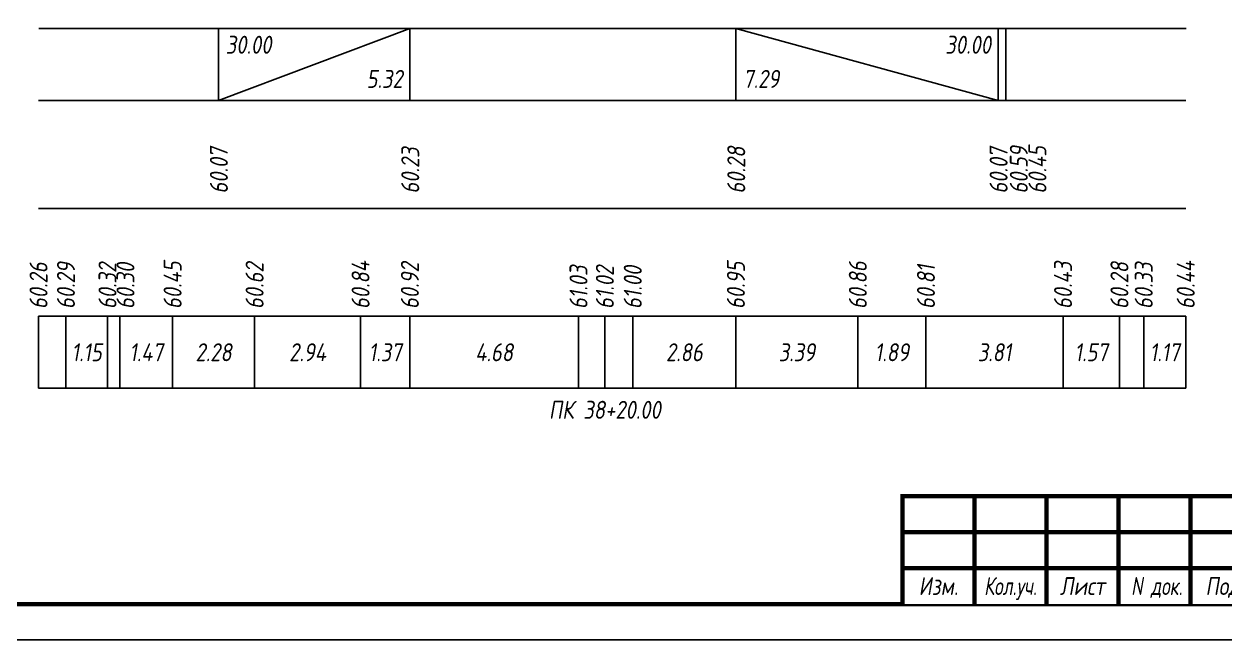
# Model space of a CAD drawing. Extents: x -717 to 1451, y -133302 to 233.
# Drawn here: x 77.9 to 244.8, y -60236.4 to -60150.8 of the extents above; entities that cross this region are included whole.
import ezdxf
from ezdxf.enums import TextEntityAlignment as Align

# ---------------------------------------------------------------- set-up
doc = ezdxf.new("R2010")
doc.units = 0
for name, color, linetype in [('Зарамочное оформление', 7, 'Continuous'), ('Код_510', 7, 'Continuous'), ('Код_516', 1, 'Continuous'), ('Подписи поперечников', 7, 'Continuous'), ('Таблица', 7, 'Continuous')]:
    doc.layers.add(name, color=color, linetype=linetype)
doc.styles.add('М', font='romand.shx', dxfattribs={"width": 0.8, "oblique": 10, "height": 2.5})

# ---------------------------------------------------------------- blocks, each defined once
blk = doc.blocks.new('Штамп')
at = {"linetype": 'Continuous'}
blk.add_wipeout([(199.95, -411.25), (384.95, -411.25), (384.95, -426.25), (199.95, -426.25)], dxfattribs=at).dxf.layer = 'Зарамочное оформление'
at = {"layer": 'Зарамочное оформление', "linetype": 'Continuous', "lineweight": -3, "const_width": 0.6, "flags": 128}
for points in [[(199.95, -426.25), (199.95, -411.25), (384.95, -411.25)], [(209.95, -411.25), (209.95, -426.25)], [(219.95, -411.25), (219.95, -426.25)], [(229.95, -411.25), (229.95, -426.25)], [(239.95, -411.25), (239.95, -426.25)], [(199.95, -416.25), (264.95, -416.25)], [(199.95, -421.25), (264.95, -421.25)]]:
    blk.add_lwpolyline(points, dxfattribs=at)
at = {"layer": 'Зарамочное оформление', "linetype": 'Continuous', "style": 'М', "oblique": 10}
for s, width, p in [('Изм.', 0.8, (204.95, -423.75)), ('Кол.уч.', 0.7, (214.95, -423.75)), ('Лист', 0.8, (224.95, -423.75)), ('N док.', 0.7, (235.28, -423.75)), ('Подпись', 0.8, (247.45, -423.75))]:
    blk.add_text(s, height=2.5, dxfattribs=dict(at, width=width)).set_placement(p, align=Align.MIDDLE_CENTER)
blk = doc.blocks.new('шифр')
blk.add_blockref('Штамп', (0, -59865))

msp = doc.modelspace()

# ---------------------------------------------------------------- linework, layer by layer
at = {"flags": 128}
msp.add_lwpolyline([(-30.054, -60236.421), (389.946, -60236.421), (389.946, -59939.421), (-30.054, -59939.421)], close=True, dxfattribs=at)
at = {"const_width": 0.6, "flags": 128}
msp.add_lwpolyline([(-10.054, -60231.421), (384.946, -60231.421), (384.946, -59944.421), (-10.054, -59944.421)], close=True, dxfattribs=at)
at = {"layer": 'Код_510'}
for p, q in [((79.946, -60201.421), (79.946, -60191.421)), ((83.754, -60201.421), (83.754, -60191.421)), ((89.526, -60201.421), (89.526, -60191.421)), ((91.23, -60201.421), (91.23, -60191.421)), ((98.574, -60201.421), (98.574, -60191.421)), ((109.962, -60201.421), (109.962, -60191.421)), ((124.681, -60201.421), (124.681, -60191.421)), ((131.529, -60201.421), (131.529, -60191.421)), ((154.952, -60201.421), (154.952, -60191.421)), ((158.614, -60201.421), (158.614, -60191.421)), ((162.491, -60201.421), (162.491, -60191.421)), ((176.815, -60201.421), (176.815, -60191.421)), ((193.753, -60201.421), (193.753, -60191.421)), ((203.219, -60201.421), (203.219, -60191.421)), ((222.256, -60201.421), (222.256, -60191.421)), ((230.095, -60201.421), (230.095, -60191.421)), ((233.47, -60201.421), (233.47, -60191.421)), ((239.303, -60201.421), (239.303, -60191.421))]:
    msp.add_line(p, q, dxfattribs=at)
at = {"layer": 'Код_516'}
for p, q in [((104.946, -60161.421), (104.946, -60151.421)), ((104.946, -60161.421), (131.529, -60151.421)), ((131.529, -60161.421), (131.529, -60151.421)), ((176.815, -60161.421), (176.815, -60151.421)), ((176.815, -60151.421), (213.255, -60161.421)), ((213.255, -60161.421), (213.255, -60151.421)), ((213.255, -60161.421), (213.255, -60151.421)), ((214.303, -60161.421), (214.303, -60151.421))]:
    msp.add_line(p, q, dxfattribs=at)
at = {"layer": 'Таблица'}
for p, q in [((80, -60151.421), (239.357, -60151.421)), ((79.946, -60161.421), (239.303, -60161.421)), ((79.946, -60176.421), (239.303, -60176.421)), ((79.946, -60191.421), (239.303, -60191.421)), ((79.946, -60201.421), (239.303, -60201.421))]:
    msp.add_line(p, q, dxfattribs=at)

# ---------------------------------------------------------------- texts
at = {"layer": 'Код_510', "style": 'М', "oblique": 10, "width": 0.8}
for s, p in [('60.26', (79.946, -60190.421)), ('60.29', (83.754, -60190.421)), ('60.32', (89.526, -60190.421)), ('60.30', (92.026, -60190.421)), ('60.45', (98.574, -60190.421)), ('60.62', (109.962, -60190.421)), ('60.84', (124.681, -60190.421)), ('60.92', (131.529, -60190.421)), ('60.95', (176.815, -60190.421)), ('60.86', (193.753, -60190.421)), ('60.43', (222.256, -60190.421)), ('60.28', (230.095, -60190.421)), ('60.33', (233.47, -60190.421)), ('60.44', (239.303, -60190.421)), ('61.03', (154.952, -60190.421)), ('61.02', (158.614, -60190.421)), ('61.00', (162.491, -60190.421)), ('60.81', (203.219, -60190.421))]:
    msp.add_text(s, height=2.5, rotation=90, dxfattribs=at).set_placement(p, align=Align.MIDDLE_LEFT)
for s, p in [('1.15', (86.64, -60196.421)), ('1.47', (94.902, -60196.421)), ('2.28', (104.268, -60196.421)), ('2.94', (117.321, -60196.421)), ('1.37', (128.105, -60196.421)), ('4.68', (143.241, -60196.421)), ('2.86', (169.653, -60196.421)), ('3.39', (185.284, -60196.421)), ('1.89', (198.486, -60196.421)), ('3.81', (212.738, -60196.421)), ('1.57', (226.175, -60196.421)), ('1.17', (236.386, -60196.421))]:
    msp.add_text(s, height=2.5, dxfattribs=at).set_placement(p, align=Align.MIDDLE_CENTER)
at = {"layer": 'Код_516', "style": 'М', "oblique": 10, "width": 0.8}
msp.add_text('30.00', height=2.5, dxfattribs=at).set_placement((105.946, -60152.421), align=Align.TOP_LEFT)
msp.add_text('30.00', height=2.5, dxfattribs=at).set_placement((212.255, -60152.421), align=Align.TOP_RIGHT)
msp.add_text('5.32', height=2.5, dxfattribs=at).set_placement((130.529, -60160.421), align=Align.BOTTOM_RIGHT)
msp.add_text('7.29', height=2.5, dxfattribs=at).set_placement((177.815, -60160.421), align=Align.BOTTOM_LEFT)
for s, p in [('60.07', (105, -60174.371)), ('60.23', (131.584, -60174.371)), ('60.28', (176.869, -60174.371)), ('60.07', (213.31, -60174.371)), ('60.59', (216.116, -60174.371)), ('60.45', (218.702, -60174.371))]:
    msp.add_text(s, height=2.5, rotation=90, dxfattribs=at).set_placement(p, align=Align.MIDDLE_LEFT)
at = {"layer": 'Подписи поперечников', "style": 'М', "oblique": 10, "width": 0.8}
msp.add_text('ПК 38+20.00', height=2.5, dxfattribs=at).set_placement((158.614, -60206.421), align=Align.BOTTOM_CENTER)

# ---------------------------------------------------------------- next in the draw order: block references
msp.add_blockref('шифр', (0, 59.829))

doc.saveas('drawing.dxf')
